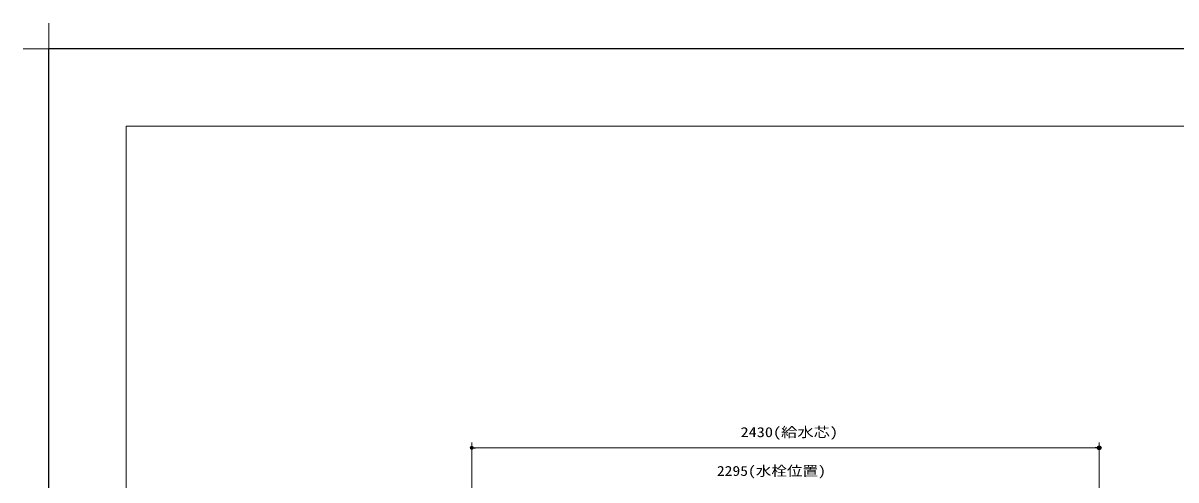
# Model space of a CAD drawing. Units: millimetres, scale not verified. Extents: x -9797 to 9797, y -4555 to 4555.
# Drawn here: x -9797 to -5332, y 2786 to 4555 of the extents above; entities that cross this region are included whole.
import ezdxf
from ezdxf.enums import TextEntityAlignment as Align

# ---------------------------------------------------------------- set-up
doc = ezdxf.new("R2010")
doc.units = ezdxf.units.MM
doc.header["$LTSCALE"] = 30
doc.header["$PDMODE"] = 32
doc.header["$PDSIZE"] = 15
for name, color, linetype, lineweight in [('0-0_0', 7, 'Continuous', 25), ('0-3_寸法ﾚｲﾔｰ', 30, 'Continuous', 13), ('0-4_DEFPOINTS', 7, 'Continuous', 25), ('0-6_図面枠', 3, 'Continuous', 15), ('0-9_一般', 7, 'Continuous', 5)]:
    doc.layers.add(name, color=color, linetype=linetype, lineweight=lineweight)
doc.styles.add('ＭＳ ゴシック', font='')
doc.styles.get('ＭＳ ゴシック').set_extended_font_data('MS Gothic')

# ---------------------------------------------------------------- blocks, each defined once
blk = doc.blocks.new('_DOT')
at = {"layer": '0-0_0', "color": 30}
blk.add_line((-15, 0), (-30, 0), dxfattribs=at)
for points in [[(0, 0), (-15, 0), (-14.88, 1.88)], [(0, 0), (-14.88, -1.88), (-15, 0)], [(0, 0), (-14.88, 1.88), (-14.53, 3.73)], [(0, 0), (-14.53, -3.73), (-14.88, -1.88)], [(0, 0), (-14.53, 3.73), (-13.95, 5.52)], [(0, 0), (-13.95, -5.52), (-14.53, -3.73)], [(0, 0), (-13.95, 5.52), (-13.14, 7.23)], [(0, 0), (-13.14, -7.23), (-13.95, -5.52)], [(0, 0), (-13.14, 7.23), (-12.14, 8.82)], [(0, 0), (-12.14, -8.82), (-13.14, -7.23)], [(0, 0), (-12.14, 8.82), (-10.93, 10.27)], [(0, 0), (-10.93, -10.27), (-12.14, -8.82)], [(0, 0), (-10.93, 10.27), (-9.56, 11.56)], [(0, 0), (-9.56, -11.56), (-10.93, -10.27)], [(0, 0), (-9.56, 11.56), (-8.04, 12.66)], [(0, 0), (-8.04, -12.66), (-9.56, -11.56)], [(0, 0), (-8.04, 12.66), (-6.39, 13.57)], [(0, 0), (-6.39, -13.57), (-8.04, -12.66)], [(0, 0), (-6.39, 13.57), (-4.64, 14.27)], [(0, 0), (-4.64, -14.27), (-6.39, -13.57)], [(0, 0), (-4.64, 14.27), (-2.81, 14.73)], [(0, 0), (-2.81, -14.73), (-4.64, -14.27)], [(0, 0), (-2.81, 14.73), (-0.94, 14.97)], [(0, 0), (-0.94, -14.97), (-2.81, -14.73)], [(0, 0), (-0.94, 14.97), (0.94, 14.97)], [(0, 0), (0.94, -14.97), (-0.94, -14.97)], [(0, 0), (0.94, 14.97), (2.81, 14.73)], [(0, 0), (2.81, 14.73), (4.64, 14.27)], [(0, 0), (4.64, 14.27), (6.39, 13.57)], [(0, 0), (6.39, 13.57), (8.04, 12.66)], [(0, 0), (8.04, 12.66), (9.56, 11.56)], [(0, 0), (9.56, 11.56), (10.93, 10.27)], [(0, 0), (10.93, 10.27), (12.14, 8.82)], [(0, 0), (12.14, 8.82), (13.14, 7.23)], [(0, 0), (13.14, 7.23), (13.95, 5.52)], [(0, 0), (13.95, 5.52), (14.53, 3.73)], [(0, 0), (14.53, 3.73), (14.88, 1.88)], [(0, 0), (14.88, 1.88), (15, 0)], [(0, 0), (2.81, -14.73), (0.94, -14.97)], [(0, 0), (4.64, -14.27), (2.81, -14.73)], [(0, 0), (6.39, -13.57), (4.64, -14.27)], [(0, 0), (8.04, -12.66), (6.39, -13.57)], [(0, 0), (9.56, -11.56), (8.04, -12.66)], [(0, 0), (10.93, -10.27), (9.56, -11.56)], [(0, 0), (12.14, -8.82), (10.93, -10.27)], [(0, 0), (13.14, -7.23), (12.14, -8.82)], [(0, 0), (13.95, -5.52), (13.14, -7.23)], [(0, 0), (14.53, -3.73), (13.95, -5.52)], [(0, 0), (14.88, -1.88), (14.53, -3.73)], [(0, 0), (15, 0), (14.88, -1.88)]]:
    blk.add_solid(points, dxfattribs=at)
blk = doc.blocks.new('グループ-13-1')
at = {"layer": '0-9_一般'}
for p, q in [((372249.8, -84177), (372249.8, -80193)), ((370257.8, -82185), (374241.7, -82185))]:
    blk.add_line(p, q, dxfattribs=at)

msp = doc.modelspace()

# ---------------------------------------------------------------- linework, layer by layer
at = {"layer": '0-3_寸法ﾚｲﾔｰ'}
for p, q in [((-8059.02, 1710), (-8059.02, 2930)), ((-8044.02, 2910), (-5644.02, 2910)), ((-5629.02, 1710), (-5629.02, 2930))]:
    msp.add_line(p, q, dxfattribs=at)
at = {"layer": '0-4_DEFPOINTS'}
for p in [(2902.77, 4455), (-9697.23, -4455)]:
    msp.add_line(p, (-9697.23, 4455), dxfattribs=at)
msp.add_point((-5629.02, 2910), dxfattribs=at)
at = {"layer": '0-6_図面枠'}
msp.add_lwpolyline([(-9397.23, -4155), (2602.77, -4155), (2602.77, 4155), (-9397.23, 4155)], close=True, dxfattribs=at)

# ---------------------------------------------------------------- block references
at = {"layer": '0-3_寸法ﾚｲﾔｰ', "xscale": 0.5, "yscale": 0.5, "rotation": 180}
msp.add_blockref('_DOT', (-8059.02, 2910), dxfattribs=at)
at = {"layer": '0-3_寸法ﾚｲﾔｰ', "xscale": 0.5, "yscale": 0.5}
msp.add_blockref('_DOT', (-5629.02, 2910), dxfattribs=at)
at = {"layer": '0-4_DEFPOINTS', "xscale": 0.05, "yscale": 0.05}
msp.add_blockref('グループ-13-1', (-28309.72, 8564.25), dxfattribs=at)

# ---------------------------------------------------------------- texts
at = {"layer": '0-3_寸法ﾚｲﾔｰ', "style": 'ＭＳ ゴシック'}
for s, width, p in [('2430(給水芯)', 1.2, (-7017.92, 2939.74)), ('2295(水栓位置)', 1.15, (-7109.42, 2789.74))]:
    msp.add_text(s, height=38.48, dxfattribs=dict(at, width=width)).set_placement(p, align=Align.BOTTOM_LEFT)

doc.saveas('drawing.dxf')
